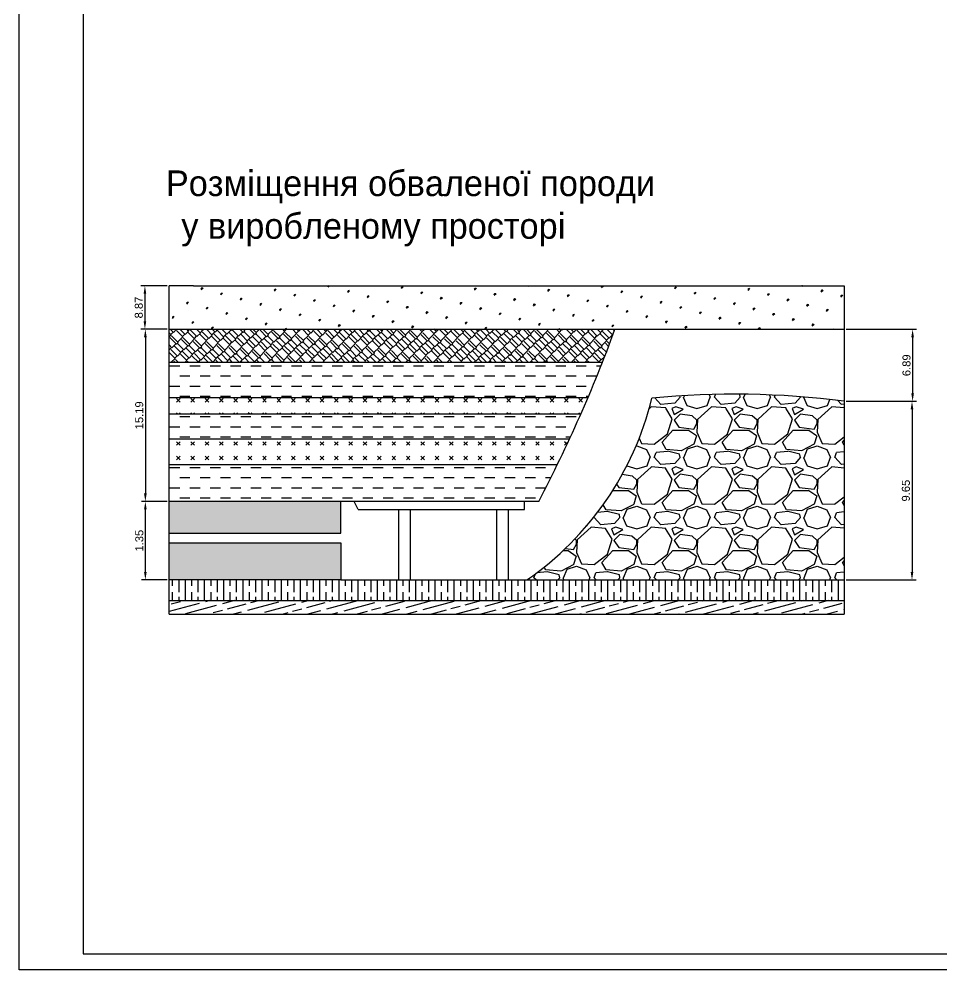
# Model space of a CAD drawing. Header units: millimetres. Extents: x 0 to 841, y 0 to 594.
# Drawn here: x 0 to 288.4, y 0 to 297 of the extents above; entities that cross this region are included whole.
import ezdxf

# ---------------------------------------------------------------- set-up
doc = ezdxf.new("R2010")
doc.units = ezdxf.units.MM
doc.layers.add('Заповнення породою простору', color=210, linetype='Continuous', lineweight=30)
doc.layers.add('СЛОЙ3', color=7, linetype='Continuous')
doc.styles.get("Standard").update_dxf_attribs({"font": 'arial.ttf'})

msp = doc.modelspace()

# ---------------------------------------------------------------- hatches: boundary and pattern name
h = msp.add_hatch()
h.set_pattern_fill('SWAMP', color=256, scale=0.25, angle=45)
h.paths.add_polyline_path([(257.874, 213.707), (54.521, 213.707), (46.915, 213.707), (46.915, 200.101), (257.874, 200.101)])
h = msp.add_hatch()
h.set_pattern_fill('AR-RSHKE', color=256, scale=0.01, angle=45)
h.paths.add_polyline_path([(186.215, 200.101), (46.915, 200.101), (46.915, 189.841), (176.11, 189.841), (182.315, 189.841, 0.0062171)])
h = msp.add_hatch()
h.set_pattern_fill('DASH', color=256)
h.set_pattern_definition([(0, (142.308, 169.6715), (3.175, 3.175), [3.175, -3.175])])
h.paths.add_polyline_path([(175.551, 173.642), (166.806, 173.642), (46.915, 173.642), (46.915, 165.843), (164.282, 165.843), (172.02, 165.843, 0.0048493)])
h.paths.add_polyline_path([(182.315, 189.841), (176.11, 189.841), (46.915, 189.841), (46.915, 178.842), (169.131, 178.842), (177.805, 178.842, 0.0067336)])
h.paths.add_polyline_path([(168.206, 157.844), (162.771, 157.844), (46.915, 157.844), (46.915, 146.345), (162.372, 146.345, 0.0073032)])
h = msp.add_hatch()
h.set_pattern_fill('CROSS', color=256, scale=0.5, angle=45)
h.set_pattern_definition([(45, (152.464, 177.3315), (4e-16, 4.49013), [1.5875, -4.7625]), (135, (153.5867, 177.3315), (-4.49013, 4e-16), [1.5875, -4.7625])])
h.paths.add_polyline_path([(177.805, 178.842), (169.131, 178.842), (46.915, 178.842), (46.915, 173.642), (166.806, 173.642), (175.551, 173.642, 0.0032098)])
h.paths.add_polyline_path([(172.02, 165.843), (164.282, 165.843), (46.915, 165.843), (46.915, 157.844), (162.771, 157.844), (168.206, 157.844, 0.0050195)])
h = msp.add_hatch()
h.set_pattern_fill('GOST_WOOD', color=256)
h.paths.add_polyline_path([(257.874, 121.813), (100.535, 121.813), (46.915, 121.813), (46.915, 115.371), (257.874, 115.371)])
h = msp.add_hatch()
h.set_pattern_fill('GOST_WOOD', color=256, angle=105)
h.paths.add_polyline_path([(257.874, 115.371), (46.915, 115.371), (46.915, 111.149), (257.874, 111.149)])
at = {"layer": 'Заповнення породою простору'}
h = msp.add_hatch(dxfattribs=at)
h.set_pattern_fill('GRAVEL', color=256, scale=0.74)
h.set_pattern_definition([(228.01279, (-207.0656, -272.3248), (-150.368, -169.164), [2.52874, -250.34558]), (184.96974, (-208.75726, -274.2044), (225.5519999, 18.7960011), [4.3394, -429.59996]), (132.51045, (-213.0803, -274.5803), (187.96, -206.756), [3.05976, -302.91695]), (267.27369, (-220.4108, -279.2793), (18.796, 375.92), [3.95163, -391.21164]), (292.83365, (-220.5987, -283.22645), (-93.98, 225.552), [3.8749, -383.61458]), (357.27369, (-219.0951, -286.7977), (-375.92, 18.796), [3.95163, -391.21164]), (37.69424, (-215.1479, -286.98565), (-244.348, -187.96), [5.22583, -517.35705]), (72.25533, (-211.0128, -283.7903), (131.572, 413.512), [4.93372, -488.4389]), (121.42957, (-209.5091, -279.0913), (-150.368, 244.348), [3.965, -392.53704]), (175.23636, (-211.5767, -275.708), (206.756, -18.796), [4.52668, -221.80713]), (222.39744, (-216.0877, -275.3321), (-225.552, -206.756), [5.85398, -579.54412]), (138.81407, (-201.8027, -279.4672), (-131.572, 112.776), [1.99803, -197.8062]), (171.46923, (-203.3064, -278.1515), (244.348, -37.592), [3.80125, -376.32433]), (225, (-207.066, -277.588), (-3e-15, -18.796), [2.65815, -23.9234]), (203.1986, (-208.3813, -275.3321), (93.98, 37.592), [1.43147, -141.7146]), (291.8014, (-209.697, -275.896), (-18.796, 56.388), [2.0244, -99.19517]), (30.96376, (-208.9452, -277.7756), (56.388, 37.592), [3.28797, -106.3106]), (161.565, (-206.126, -276.084), (37.592, -18.796), [2.3775, -57.06065]), (16.38954, (-220.5987, -275.896), (187.96, 56.388), [3.33065, -329.7353]), (70.34618, (-217.4034, -274.9562), (-75.184, -206.756), [2.79423, -276.6284]), (293.1986, (-206.1258, -272.3248), (-37.592, 93.98), [2.8629, -140.28316]), (343.61046, (-204.9981, -274.9562), (-187.96, 56.388), [3.33065, -329.7353]), (339.44395, (-220.5987, -287.5495), (-93.98, 37.592), [3.21186, -157.38123]), (294.77514, (-217.5914, -288.6773), (-93.98, 206.756), [2.69117, -266.4266]), (66.8014, (-205.9379, -291.1208), (37.592, 93.98), [2.8629, -140.28316]), (17.35402, (-204.8101, -288.4893), (-244.348, -75.184), [3.1508, -311.9276]), (69.44395, (-215.148, -291.1208), (-37.592, -93.98), [1.60593, -158.98716]), (101.30993, (-207.0656, -291.1208), (-18.796, 75.184), [0.9584, -94.88276]), (165.96376, (-207.2536, -290.181), (56.388, -18.796), [3.8749, -73.623]), (186.009, (-211.0128, -289.2412), (187.96, 18.796), [3.59098, -355.5061]), (303.6901, (-208.945, -279.467), (-18.796, 37.592), [2.7108, -65.05915]), (353.15723, (-207.44154, -281.7228), (319.532, -37.592), [4.73272, -468.53847]), (60.9454, (-202.7425, -282.2866), (-75.184, -131.572), [1.93516, -191.5815]), (90, (-201.803, -280.595), (-18.796, 18.796), [1.12776, -17.66824]), (120.25644, (-211.3887, -288.6773), (75.184, -131.572), [2.6112, -258.51116]), (48.01279, (-212.7044, -286.4218), (150.368, 169.164), [5.05748, -247.81684]), (0, (-209.321, -282.663), (18.796, 18.796), [4.88696, -13.90904]), (325.30485, (-204.4342, -282.6626), (187.96, -131.572), [2.9719, -294.21894]), (254.0546, (-201.9907, -284.3542), (-18.796, -75.184), [2.73674, -134.1002]), (207.64598, (-202.7425, -286.98565), (-357.124, -187.96), [4.45587, -441.13224]), (175.42608, (-206.6897, -289.0532), (-244.348, 18.796), [4.71402, -466.68726])])
h.paths.add_polyline_path([(158.699, 121.813), (257.874, 121.813), (257.874, 177.614, 0.0564044), (197.762, 178.57, -0.1835235)])
h = msp.add_hatch(color=256, dxfattribs=at)
h.dxf.hatch_style = 1
h.paths.add_polyline_path([(100.507, 136.422), (100.507, 146.345), (46.915, 146.345), (46.915, 136.422)])
h.paths.add_polyline_path([(46.915, 133.422), (46.915, 121.813), (100.535, 121.813), (100.535, 133.422)])

# ---------------------------------------------------------------- linework, layer by layer
for p, q in [((0, 0), (0, 594)), ((841, 0), (0, 0))]:
    msp.add_line(p, q)
for p, q in [((46.29, 213.707), (38.091, 213.707)), ((39.341, 211.207), (39.341, 202.601)), ((46.915, 111.149), (46.915, 213.707)), ((54.521, 213.707), (46.915, 213.707)), ((54.521, 213.707), (257.874, 213.707)), ((257.874, 213.707), (257.874, 111.149)), ((46.29, 200.101), (38.091, 200.101)), ((46.29, 200.101), (38.228, 200.101)), ((46.915, 200.101), (257.874, 200.101)), ((257.874, 200.101), (257.874, 175.381)), ((258.499, 200.101), (280.463, 200.101)), ((39.478, 197.601), (39.478, 148.845)), ((279.213, 197.601), (279.213, 180.114)), ((46.915, 189.841), (176.11, 189.841)), ((176.11, 189.841), (182.315, 189.841)), ((46.915, 178.842), (169.131, 178.842)), ((169.131, 178.842), (177.805, 178.842)), ((258.499, 177.614), (280.463, 177.614)), ((258.499, 177.614), (280.273, 177.614)), ((46.915, 173.642), (166.806, 173.642)), ((166.806, 173.642), (175.551, 173.642)), ((279.023, 175.114), (279.023, 124.313)), ((46.915, 165.843), (164.282, 165.843)), ((164.282, 165.843), (172.02, 165.843)), ((46.915, 157.844), (162.771, 157.844)), ((162.771, 157.844), (168.206, 157.844)), ((46.29, 146.345), (38.228, 146.345)), ((46.29, 146.345), (38.228, 146.345)), ((162.372, 146.345), (46.915, 146.345)), ((100.507, 136.422), (100.507, 146.345)), ((105.98, 143.865), (104.726, 146.345)), ((157.961, 143.865), (157.961, 146.345)), ((39.478, 124.313), (39.478, 143.845)), ((105.98, 143.865), (157.961, 143.865)), ((118.563, 143.865), (118.563, 121.813)), ((122.359, 121.813), (122.359, 143.865)), ((149.189, 143.865), (149.189, 121.813)), ((152.989, 121.813), (152.989, 143.865)), ((46.915, 136.422), (100.507, 136.422)), ((46.915, 133.422), (46.915, 133.422)), ((46.915, 133.422), (100.535, 133.422)), ((100.535, 133.422), (100.535, 121.813)), ((46.29, 121.813), (38.228, 121.813)), ((100.535, 121.813), (46.915, 121.813)), ((100.535, 121.813), (257.874, 121.813)), ((258.499, 121.813), (280.273, 121.813)), ((46.915, 115.371), (257.874, 115.371)), ((46.915, 111.149), (257.874, 111.149))]:
    msp.add_line(p, q, dxfattribs=at)
for centre, radius, start, end in [((-228.288, 351.791), 441.388, 332.26035, 339.89951), ((103.519, 201.611), 97.019, 304.66372, 346.26132), ((223.594, -87.494), 267.315, 82.6323, 95.54555)]:
    msp.add_arc(centre, radius, start, end, dxfattribs=at)
for points in [[(38.924, 211.207), (39.757, 211.207), (39.341, 213.707)], [(38.924, 202.601), (39.757, 202.601), (39.341, 200.101)], [(39.061, 197.601), (39.895, 197.601), (39.478, 200.101)], [(278.796, 197.601), (279.629, 197.601), (279.213, 200.101)], [(278.796, 180.114), (279.629, 180.114), (279.213, 177.614)], [(278.606, 175.114), (279.439, 175.114), (279.023, 177.614)], [(39.061, 148.845), (39.895, 148.845), (39.478, 146.345)], [(39.061, 143.845), (39.895, 143.845), (39.478, 146.345)], [(39.061, 124.313), (39.895, 124.313), (39.478, 121.813)], [(278.606, 124.313), (279.439, 124.313), (279.023, 121.813)]]:
    msp.add_solid(points, dxfattribs=at)
at = {"layer": 'СЛОЙ3'}
for p, q in [((20, 583.843), (20, 5)), ((20, 5), (833.634, 5))]:
    msp.add_line(p, q, dxfattribs=at)

# ---------------------------------------------------------------- texts
at = {"layer": 'Заповнення породою простору', "insert": (44.78, 278.046), "char_height": 5, "attachment_point": 1}
msp.add_mtext_dynamic_manual_height_columns('{\\fArial|b0|i0|c204|p34;\\P\\Ftxt|c204;\\H0.6x;    \\P   \\P\\P\\P \\H2.6667x;Розм\\fArial|b0|i0|c204|p34;і\\Ftxt|c204;щення обвалено\\fArial|b0|i0|c204|p34;ї\\Ftxt|c204; породи \\P  у виробленому простор\\fArial|b0|i0|c204|p34;і}', width=226.36248, gutter_width=12.5, heights=[0], dxfattribs=at)
at = {"layer": 'Заповнення породою простору', "char_height": 2.5, "attachment_point": 5, "rotation": 90}
for s, insert in [('8.87', (37.439, 206.904)), ('6.89', (277.311, 188.857)), ('15.19', (37.576, 173.223)), ('9.65', (277.121, 149.713)), ('1.35', (37.598, 134.079))]:
    msp.add_mtext(s, dxfattribs=dict(at, insert=insert))

doc.saveas('drawing.dxf')
